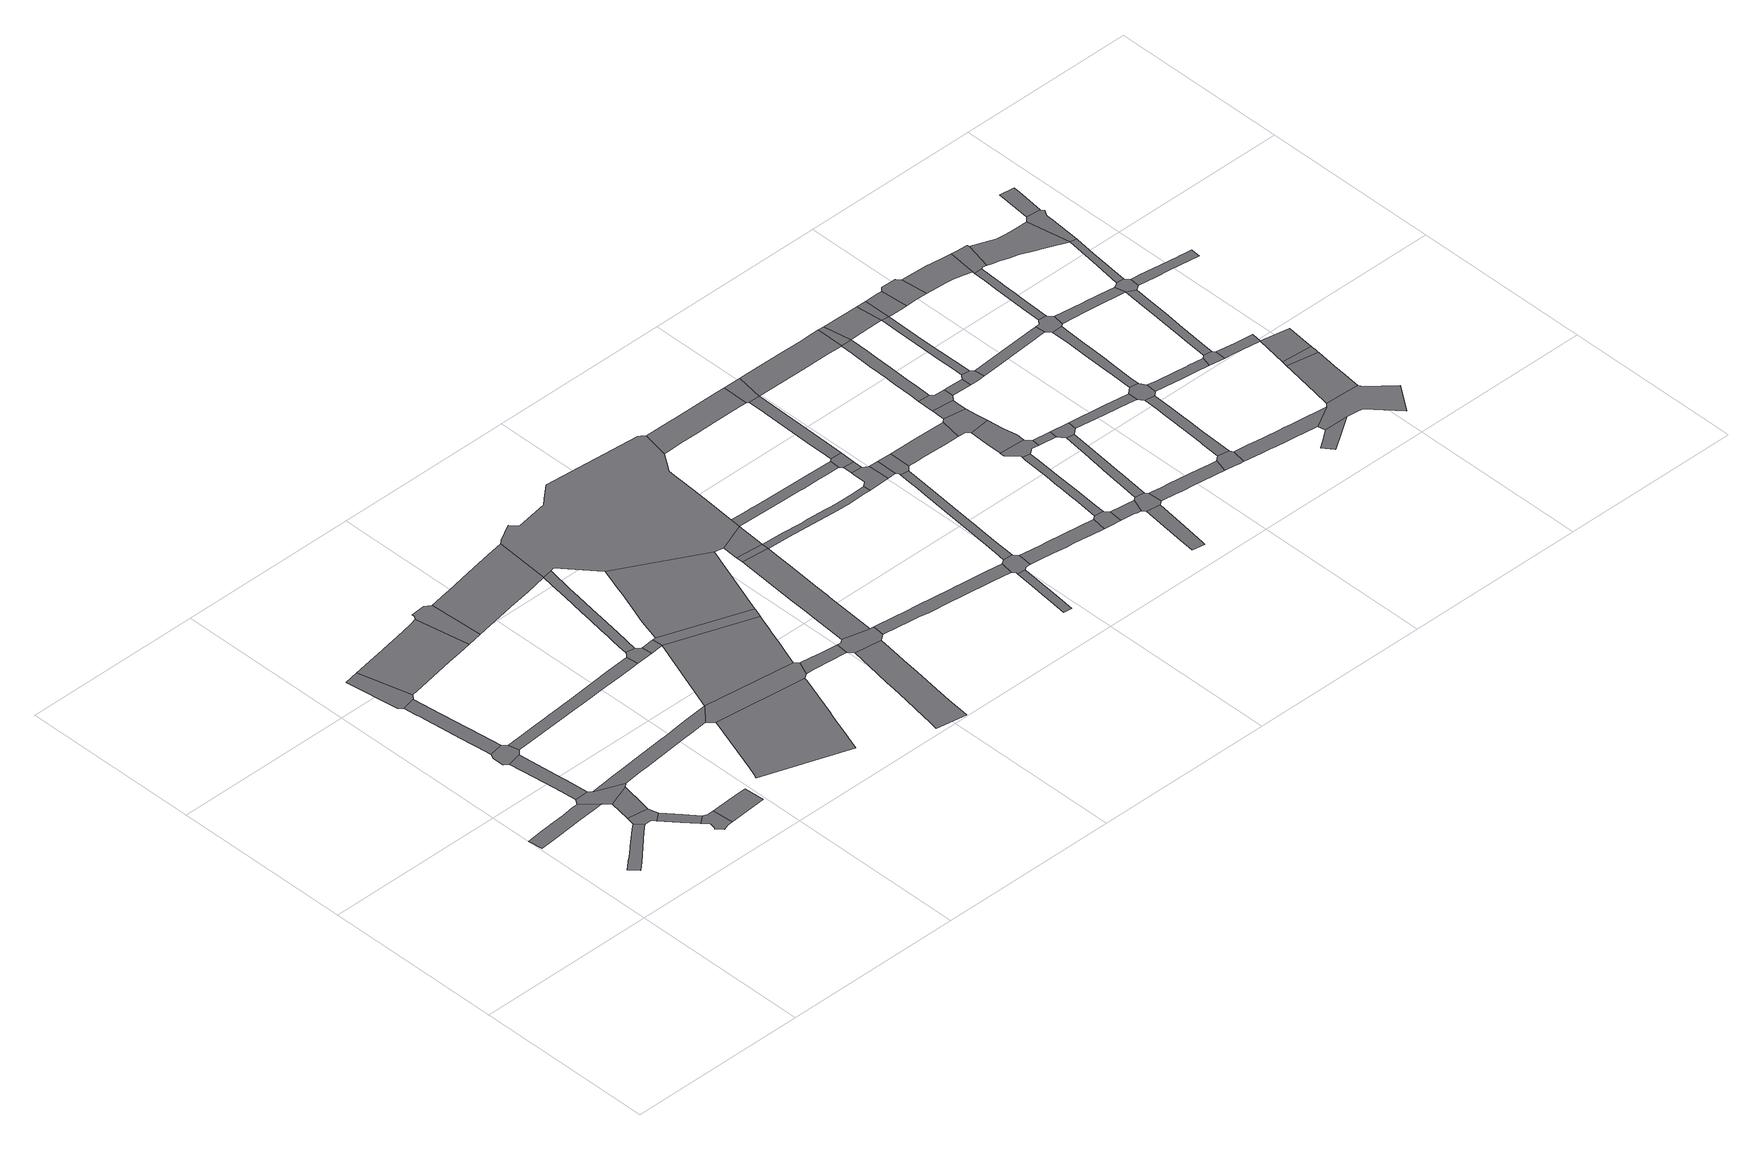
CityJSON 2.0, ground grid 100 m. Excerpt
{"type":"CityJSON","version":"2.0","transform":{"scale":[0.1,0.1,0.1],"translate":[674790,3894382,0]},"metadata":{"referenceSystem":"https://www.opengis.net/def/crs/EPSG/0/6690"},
"CityObjects":{
"road1":{"type":"Road","attributes":{"function":"9","usage":"9","RoadStructureAttribute.widthType":"2","RoadStructureAttribute.width":8.01,"RoadStructureAttribute.sectionType":"1"},"geometry":[{"type":"MultiSurface","lod":"1","boundaries":[[[0,1,2,3,4,5,6,7,8,9,10,11,12,13,14]]]}]},
"road2":{"type":"Road","attributes":{"function":"9","usage":"9","RoadStructureAttribute.widthType":"3","RoadStructureAttribute.width":5.82,"RoadStructureAttribute.sectionType":"1"},"geometry":[{"type":"MultiSurface","lod":"1","boundaries":[[[15,16,17,18,19,20,21,22,23,24,25,26,27,28,29,30]]]}]},
"road3":{"type":"Road","attributes":{"function":"9","usage":"9","RoadStructureAttribute.widthType":"9","RoadStructureAttribute.width":-9999,"RoadStructureAttribute.sectionType":"9"},"geometry":[{"type":"MultiSurface","lod":"1","boundaries":[[[31,32,33,34,35,36,37,23,22]]]}]},
"road4":{"type":"Road","attributes":{"function":"9","usage":"9","RoadStructureAttribute.widthType":"2","RoadStructureAttribute.width":7.24,"RoadStructureAttribute.sectionType":"1"},"geometry":[{"type":"MultiSurface","lod":"1","boundaries":[[[38,39,40,41,42,43,44,45,46,47,48]]]}]},
"road5":{"type":"Road","attributes":{"function":"9","usage":"9","RoadStructureAttribute.widthType":"9","RoadStructureAttribute.width":-9999,"RoadStructureAttribute.sectionType":"9"},"geometry":[{"type":"MultiSurface","lod":"1","boundaries":[[[0,14,49,50,51,52,53,54,38,48]]]}]},
"road6":{"type":"Road","attributes":{"function":"9","usage":"9","RoadStructureAttribute.widthType":"2","RoadStructureAttribute.width":7.07,"RoadStructureAttribute.sectionType":"1"},"geometry":[{"type":"MultiSurface","lod":"1","boundaries":[[[35,34,55,52,51]]]}]},
"road7":{"type":"Road","attributes":{"function":"9","usage":"9","RoadStructureAttribute.widthType":"3","RoadStructureAttribute.width":5.82,"RoadStructureAttribute.sectionType":"1"},"geometry":[{"type":"MultiSurface","lod":"1","boundaries":[[[32,56,57,58,59,60,33]]]}]},
"road8":{"type":"Road","attributes":{"function":"9","usage":"9","RoadStructureAttribute.widthType":"9","RoadStructureAttribute.width":-9999,"RoadStructureAttribute.sectionType":"9"},"geometry":[{"type":"MultiSurface","lod":"1","boundaries":[[[61,62,63,64,65,66,44,43]]]}]},
"road9":{"type":"Road","attributes":{"function":"9","usage":"9","RoadStructureAttribute.widthType":"9","RoadStructureAttribute.width":-9999,"RoadStructureAttribute.sectionType":"9"},"geometry":[{"type":"MultiSurface","lod":"1","boundaries":[[[67,68,58,57,69,70,71,72,73,74,75]]]}]},
"road10":{"type":"Road","attributes":{"function":"9","usage":"9","RoadStructureAttribute.widthType":"2","RoadStructureAttribute.width":7.24,"RoadStructureAttribute.sectionType":"1"},"geometry":[{"type":"MultiSurface","lod":"1","boundaries":[[[76,77,78,79,80,81,82,83,84,85,86,87,88,89,90,91,92,64,63]]]}]},
"road11":{"type":"Road","attributes":{"function":"9","usage":"9","RoadStructureAttribute.widthType":"9","RoadStructureAttribute.width":-9999,"RoadStructureAttribute.sectionType":"9"},"geometry":[{"type":"MultiSurface","lod":"1","boundaries":[[[93,94,95,82,81,96]]]}]},
"road12":{"type":"Road","attributes":{"function":"9","usage":"9","RoadStructureAttribute.widthType":"2","RoadStructureAttribute.width":8.13,"RoadStructureAttribute.sectionType":"1"},"geometry":[{"type":"MultiSurface","lod":"1","boundaries":[[[97,98,99,67,75,100,101]]]}]},
"road13":{"type":"Road","attributes":{"function":"9","usage":"9","RoadStructureAttribute.widthType":"2","RoadStructureAttribute.width":8.01,"RoadStructureAttribute.sectionType":"1"},"geometry":[{"type":"MultiSurface","lod":"1","boundaries":[[[102,103,104,105,106,107,108,109,110,111,112,113,54,53,114,115,116,117,118,119]]]}]},
"road14":{"type":"Road","attributes":{"function":"9","usage":"2","RoadStructureAttribute.widthType":"1","RoadStructureAttribute.width":29.14,"RoadStructureAttribute.sectionType":"1"},"geometry":[{"type":"MultiSurface","lod":"1","boundaries":[[[120,121,122,123,124,125,126,127,128,129,130,93,96]]]}]},
"road15":{"type":"Road","attributes":{"function":"9","usage":"9","RoadStructureAttribute.widthType":"2","RoadStructureAttribute.width":6.08,"RoadStructureAttribute.sectionType":"1"},"geometry":[{"type":"MultiSurface","lod":"1","boundaries":[[[131,132,133,134,135,136,137,62,61,138,139,140,141,142,143,144,145,146,147]]]}]},
"road16":{"type":"Road","attributes":{"function":"9","usage":"9","RoadStructureAttribute.widthType":"9","RoadStructureAttribute.width":-9999,"RoadStructureAttribute.sectionType":"9"},"geometry":[{"type":"MultiSurface","lod":"1","boundaries":[[[148,149,150,124,123,151,152]]]}]},
"road17":{"type":"Road","attributes":{"function":"2","usage":"9","RoadStructureAttribute.widthType":"9","RoadStructureAttribute.width":-9999,"RoadStructureAttribute.sectionType":"1"},"geometry":[{"type":"MultiSurface","lod":"1","boundaries":[[[153,154,155,156,157,158,159,160,161,162,163,164,165,166]]]}]},
"road18":{"type":"Road","attributes":{"function":"9","usage":"9","RoadStructureAttribute.widthType":"9","RoadStructureAttribute.width":-9999,"RoadStructureAttribute.sectionType":"9"},"geometry":[{"type":"MultiSurface","lod":"1","boundaries":[[[167,168,169,170,147,146,171]]]}]},
"road19":{"type":"Road","attributes":{"function":"9","usage":"9","RoadStructureAttribute.widthType":"1","RoadStructureAttribute.width":45.36,"RoadStructureAttribute.sectionType":"9"},"geometry":[{"type":"MultiSurface","lod":"1","boundaries":[[[172,173,102,119,162,161,174]]]}]},
"road20":{"type":"Road","attributes":{"function":"9","usage":"9","RoadStructureAttribute.widthType":"9","RoadStructureAttribute.width":-9999,"RoadStructureAttribute.sectionType":"9"},"geometry":[{"type":"MultiSurface","lod":"1","boundaries":[[[175,176,177,178,179,180,181,182,152,151,183,184,185,186,187]]]}]},
"road21":{"type":"Road","attributes":{"function":"9","usage":"9","RoadStructureAttribute.widthType":"2","RoadStructureAttribute.width":6.08,"RoadStructureAttribute.sectionType":"1"},"geometry":[{"type":"MultiSurface","lod":"1","boundaries":[[[188,189,167,171]]]}]},
"road22":{"type":"Road","attributes":{"function":"9","usage":"9","RoadStructureAttribute.widthType":"3","RoadStructureAttribute.width":5,"RoadStructureAttribute.sectionType":"1"},"geometry":[{"type":"MultiSurface","lod":"1","boundaries":[[[190,191,192,193,194,195,196,197,198,169,168,199,200,201,202,203,204,205,187]]]}]},
"road23":{"type":"Road","attributes":{"function":"2","usage":"1","RoadStructureAttribute.widthType":"1","RoadStructureAttribute.width":45.36,"RoadStructureAttribute.sectionType":"1"},"geometry":[{"type":"MultiSurface","lod":"1","boundaries":[[[188,102,173,206,207,208,209,210,211,212]]]}]},
"road24":{"type":"Road","attributes":{"function":"9","usage":"9","RoadStructureAttribute.widthType":"9","RoadStructureAttribute.width":-9999,"RoadStructureAttribute.sectionType":"9"},"geometry":[{"type":"MultiSurface","lod":"1","boundaries":[[[213,189,188,212,214,215]]]}]},
"road25":{"type":"Road","attributes":{"function":"9","usage":"9","RoadStructureAttribute.widthType":"3","RoadStructureAttribute.width":5.5,"RoadStructureAttribute.sectionType":"1"},"geometry":[{"type":"MultiSurface","lod":"1","boundaries":[[[216,217,218,219,220,221,222,223,172,174]]]}]},
"road26":{"type":"Road","attributes":{"function":"9","usage":"9","RoadStructureAttribute.widthType":"2","RoadStructureAttribute.width":14.46,"RoadStructureAttribute.sectionType":"1"},"geometry":[{"type":"MultiSurface","lod":"1","boundaries":[[[224,225,226,227,228,229,230,231,232,233,234,235,236,237,238,239,240,241]]]}]},
"road27":{"type":"Road","attributes":{"function":"9","usage":"9","RoadStructureAttribute.widthType":"9","RoadStructureAttribute.width":-9999,"RoadStructureAttribute.sectionType":"9"},"geometry":[{"type":"MultiSurface","lod":"1","boundaries":[[[242,243,244,245,246,247,248,213,215]]]}]},
"road28":{"type":"Road","attributes":{"function":"9","usage":"9","RoadStructureAttribute.widthType":"9","RoadStructureAttribute.width":-9999,"RoadStructureAttribute.sectionType":"9"},"geometry":[{"type":"MultiSurface","lod":"1","boundaries":[[[249,250,251,252,253,220,219,232,231,254]]]}]},
"road29":{"type":"Road","attributes":{"function":"9","usage":"9","RoadStructureAttribute.widthType":"2","RoadStructureAttribute.width":14.46,"RoadStructureAttribute.sectionType":"1"},"geometry":[{"type":"MultiSurface","lod":"1","boundaries":[[[255,256,257,258,259,252,251,260,261,262,263,264,265,266,267]]]}]},
"road30":{"type":"Road","attributes":{"function":"9","usage":"9","RoadStructureAttribute.widthType":"9","RoadStructureAttribute.width":-9999,"RoadStructureAttribute.sectionType":"9"},"geometry":[{"type":"MultiSurface","lod":"1","boundaries":[[[242,268,269,270,271,272,273,274,275,276,277,278,279,280,281,282,283,284,285,286,287,288,289,175,187,205,290,291,243]]]}]},
"road31":{"type":"Road","attributes":{"function":"9","usage":"9","RoadStructureAttribute.widthType":"9","RoadStructureAttribute.width":-9999,"RoadStructureAttribute.sectionType":"9"},"geometry":[{"type":"MultiSurface","lod":"1","boundaries":[[[266,292,293,267]]]}]},
"road32":{"type":"Road","attributes":{"function":"9","usage":"9","RoadStructureAttribute.widthType":"2","RoadStructureAttribute.width":14.46,"RoadStructureAttribute.sectionType":"9"},"geometry":[{"type":"MultiSurface","lod":"1","boundaries":[[[292,294,269,268,293]]]}]},
"road33":{"type":"Road","attributes":{"function":"9","usage":"9","RoadStructureAttribute.widthType":"2","RoadStructureAttribute.width":8.67,"RoadStructureAttribute.sectionType":"1"},"geometry":[{"type":"MultiSurface","lod":"1","boundaries":[[[295,296,297,298,299,300,301,302,303,304,305,306,307,308,309,310,311,312,313,314,315,316,317,318,319,320,249,254]]]}]},
"road34":{"type":"Road","attributes":{"function":"9","usage":"9","RoadStructureAttribute.widthType":"4","RoadStructureAttribute.width":3.95,"RoadStructureAttribute.sectionType":"1"},"geometry":[{"type":"MultiSurface","lod":"1","boundaries":[[[292,266,321,322,323,324,325,326,327,328,329,330,331,332,333,334,335,336,337]]]}]},
"road35":{"type":"Road","attributes":{"function":"9","usage":"9","RoadStructureAttribute.widthType":"3","RoadStructureAttribute.width":4.75,"RoadStructureAttribute.sectionType":"1"},"geometry":[{"type":"MultiSurface","lod":"1","boundaries":[[[338,339,340,341,342,343,344,345,346,347]]]}]},
"road36":{"type":"Road","attributes":{"function":"9","usage":"9","RoadStructureAttribute.widthType":"3","RoadStructureAttribute.width":5.58,"RoadStructureAttribute.sectionType":"1"},"geometry":[{"type":"MultiSurface","lod":"1","boundaries":[[[348,349,350,351,352,270,269,353,354,355,356,357,358,359,360,361]]]}]},
"road37":{"type":"Road","attributes":{"function":"9","usage":"9","RoadStructureAttribute.widthType":"9","RoadStructureAttribute.width":-9999,"RoadStructureAttribute.sectionType":"9"},"geometry":[{"type":"MultiSurface","lod":"1","boundaries":[[[362,363,364,308,307,365,347,346,366,367]]]}]},
"road38":{"type":"Road","attributes":{"function":"9","usage":"9","RoadStructureAttribute.widthType":"3","RoadStructureAttribute.width":4.48,"RoadStructureAttribute.sectionType":"1"},"geometry":[{"type":"MultiSurface","lod":"1","boundaries":[[[368,369,370,371,372,373,374,375,376,377,378,379,380,381,382,364,363]]]}]},
"road39":{"type":"Road","attributes":{"function":"9","usage":"2","RoadStructureAttribute.widthType":"1","RoadStructureAttribute.width":15.64,"RoadStructureAttribute.sectionType":"9"},"geometry":[{"type":"MultiSurface","lod":"1","boundaries":[[[279,383,384,385,386,387,388,389,390,391,392,393,394,395,396,397,398,280]]]}]},
"road40":{"type":"Road","attributes":{"function":"9","usage":"9","RoadStructureAttribute.widthType":"9","RoadStructureAttribute.width":-9999,"RoadStructureAttribute.sectionType":"9"},"geometry":[{"type":"MultiSurface","lod":"1","boundaries":[[[399,400,401,402,329,328,403,404,405,406]]]}]},
"road41":{"type":"Road","attributes":{"function":"9","usage":"9","RoadStructureAttribute.widthType":"2","RoadStructureAttribute.width":6.24,"RoadStructureAttribute.sectionType":"1"},"geometry":[{"type":"MultiSurface","lod":"1","boundaries":[[[407,408,399,406]]]}]},
"road42":{"type":"Road","attributes":{"function":"9","usage":"9","RoadStructureAttribute.widthType":"2","RoadStructureAttribute.width":8.67,"RoadStructureAttribute.sectionType":"1"},"geometry":[{"type":"MultiSurface","lod":"1","boundaries":[[[409,410,411,412,413,414,415,416,417,418,419,420,421,422,423,424,425,362,367]]]}]},
"road43":{"type":"Road","attributes":{"function":"9","usage":"9","RoadStructureAttribute.widthType":"9","RoadStructureAttribute.width":-9999,"RoadStructureAttribute.sectionType":"9"},"geometry":[{"type":"MultiSurface","lod":"1","boundaries":[[[360,408,407,426,427,361]]]}]},
"road44":{"type":"Road","attributes":{"function":"9","usage":"9","RoadStructureAttribute.widthType":"2","RoadStructureAttribute.width":8.38,"RoadStructureAttribute.sectionType":"1"},"geometry":[{"type":"MultiSurface","lod":"1","boundaries":[[[428,429,405,404]]]}]},
"road45":{"type":"Road","attributes":{"function":"9","usage":"9","RoadStructureAttribute.widthType":"9","RoadStructureAttribute.width":-9999,"RoadStructureAttribute.sectionType":"9"},"geometry":[{"type":"MultiSurface","lod":"1","boundaries":[[[430,431,429,428,432,374,373]]]}]},
"road46":{"type":"Road","attributes":{"function":"9","usage":"9","RoadStructureAttribute.widthType":"2","RoadStructureAttribute.width":6.24,"RoadStructureAttribute.sectionType":"1"},"geometry":[{"type":"MultiSurface","lod":"1","boundaries":[[[426,433,434,435,436,437,438,439,440,427]]]}]},
"road47":{"type":"Road","attributes":{"function":"9","usage":"9","RoadStructureAttribute.widthType":"9","RoadStructureAttribute.width":-9999,"RoadStructureAttribute.sectionType":"9"},"geometry":[{"type":"MultiSurface","lod":"1","boundaries":[[[441,393,392,436,435]]]}]},
"road48":{"type":"Road","attributes":{"function":"9","usage":"9","RoadStructureAttribute.widthType":"9","RoadStructureAttribute.width":-9999,"RoadStructureAttribute.sectionType":"9"},"geometry":[{"type":"MultiSurface","lod":"1","boundaries":[[[418,442,443,444,445,446,447,419]]]}]},
"road49":{"type":"Road","attributes":{"function":"9","usage":"9","RoadStructureAttribute.widthType":"2","RoadStructureAttribute.width":8.38,"RoadStructureAttribute.sectionType":"1"},"geometry":[{"type":"MultiSurface","lod":"1","boundaries":[[[448,449,450,451,452,453,454,455,456,431,430]]]}]},
"road50":{"type":"Road","attributes":{"function":"9","usage":"9","RoadStructureAttribute.widthType":"2","RoadStructureAttribute.width":8.67,"RoadStructureAttribute.sectionType":"1"},"geometry":[{"type":"MultiSurface","lod":"1","boundaries":[[[457,458,445,444,459,460,461,462]]]}]},
"road51":{"type":"Road","attributes":{"function":"9","usage":"9","RoadStructureAttribute.widthType":"2","RoadStructureAttribute.width":6.84,"RoadStructureAttribute.sectionType":"1"},"geometry":[{"type":"MultiSurface","lod":"1","boundaries":[[[463,464,465,466,467,468,469,470]]]}]},
"road52":{"type":"Road","attributes":{"function":"9","usage":"9","RoadStructureAttribute.widthType":"3","RoadStructureAttribute.width":4.45,"RoadStructureAttribute.sectionType":"1"},"geometry":[{"type":"MultiSurface","lod":"1","boundaries":[[[471,472,473,474,475,476,477,478,479,480,481,482,483,484,485,486,447,446]]]}]},
"road53":{"type":"Road","attributes":{"function":"9","usage":"9","RoadStructureAttribute.widthType":"9","RoadStructureAttribute.width":-9999,"RoadStructureAttribute.sectionType":"9"},"geometry":[{"type":"MultiSurface","lod":"1","boundaries":[[[462,461,467,466,487,488,489,490]]]}]},
"road54":{"type":"Road","attributes":{"function":"9","usage":"9","RoadStructureAttribute.widthType":"9","RoadStructureAttribute.width":-9999,"RoadStructureAttribute.sectionType":"9"},"geometry":[{"type":"MultiSurface","lod":"1","boundaries":[[[491,492,479,478,493,494,495,496,497]]]}]},
"road55":{"type":"Road","attributes":{"function":"9","usage":"2","RoadStructureAttribute.widthType":"1","RoadStructureAttribute.width":15.64,"RoadStructureAttribute.sectionType":"1"},"geometry":[{"type":"MultiSurface","lod":"1","boundaries":[[[498,499,500,501,502,503,441,435,504,505,506,507,508,509]]]}]},
"road56":{"type":"Road","attributes":{"function":"9","usage":"9","RoadStructureAttribute.widthType":"2","RoadStructureAttribute.width":12.15,"RoadStructureAttribute.sectionType":"1"},"geometry":[{"type":"MultiSurface","lod":"1","boundaries":[[[496,510,511,512,513,514,515,516,497]]]}]},
"road57":{"type":"Road","attributes":{"function":"9","usage":"9","RoadStructureAttribute.widthType":"9","RoadStructureAttribute.width":-9999,"RoadStructureAttribute.sectionType":"9"},"geometry":[{"type":"MultiSurface","lod":"1","boundaries":[[[517,455,454,518,514,513,519,520]]]}]},
"road58":{"type":"Road","attributes":{"function":"9","usage":"9","RoadStructureAttribute.widthType":"3","RoadStructureAttribute.width":4.36,"RoadStructureAttribute.sectionType":"1"},"geometry":[{"type":"MultiSurface","lod":"1","boundaries":[[[489,521,522,523,524,525,526,527,528,529,530,531,532,533,490]]]}]},
"road59":{"type":"Road","attributes":{"function":"9","usage":"9","RoadStructureAttribute.widthType":"2","RoadStructureAttribute.width":12.15,"RoadStructureAttribute.sectionType":"1"},"geometry":[{"type":"MultiSurface","lod":"1","boundaries":[[[534,535,536,517,520]]]}]},
"road60":{"type":"Road","attributes":{"function":"9","usage":"9","RoadStructureAttribute.widthType":"3","RoadStructureAttribute.width":5.4,"RoadStructureAttribute.sectionType":"1"},"geometry":[{"type":"MultiSurface","lod":"1","boundaries":[[[537,538,539,495,494]]]}]},
"road61":{"type":"Road","attributes":{"function":"9","usage":"9","RoadStructureAttribute.widthType":"9","RoadStructureAttribute.width":-9999,"RoadStructureAttribute.sectionType":"9"},"geometry":[{"type":"MultiSurface","lod":"1","boundaries":[[[540,541,536,535,542,543,544,545]]]}]},
"road62":{"type":"Road","attributes":{"function":"9","usage":"9","RoadStructureAttribute.widthType":"2","RoadStructureAttribute.width":8.67,"RoadStructureAttribute.sectionType":"1"},"geometry":[{"type":"MultiSurface","lod":"1","boundaries":[[[546,547,548,549,550,551,552,553,554,555,556,557,558,559,560,488,487]]]}]},
"road63":{"type":"Road","attributes":{"function":"9","usage":"9","RoadStructureAttribute.widthType":"2","RoadStructureAttribute.width":7.47,"RoadStructureAttribute.sectionType":"1"},"geometry":[{"type":"MultiSurface","lod":"1","boundaries":[[[561,562,563,564,565,566,567,498,568,569,570,571,572,573,574,540,545]]]}]},
"road64":{"type":"Road","attributes":{"function":"9","usage":"9","RoadStructureAttribute.widthType":"9","RoadStructureAttribute.width":-9999,"RoadStructureAttribute.sectionType":"9"},"geometry":[{"type":"MultiSurface","lod":"1","boundaries":[[[575,539,538,525,524,576]]]}]},
"road65":{"type":"Road","attributes":{"function":"9","usage":"9","RoadStructureAttribute.widthType":"2","RoadStructureAttribute.width":7.47,"RoadStructureAttribute.sectionType":"1"},"geometry":[{"type":"MultiSurface","lod":"1","boundaries":[[[577,578,579,543,542]]]}]},
"road66":{"type":"Road","attributes":{"function":"9","usage":"9","RoadStructureAttribute.widthType":"9","RoadStructureAttribute.width":-9999,"RoadStructureAttribute.sectionType":"9"},"geometry":[{"type":"MultiSurface","lod":"1","boundaries":[[[499,498,567,580]]]}]},
"road67":{"type":"Road","attributes":{"function":"9","usage":"9","RoadStructureAttribute.widthType":"9","RoadStructureAttribute.width":-9999,"RoadStructureAttribute.sectionType":"9"},"geometry":[{"type":"MultiSurface","lod":"1","boundaries":[[[581,582,578,577,583,584,585]]]}]},
"road68":{"type":"Road","attributes":{"function":"9","usage":"9","RoadStructureAttribute.widthType":"9","RoadStructureAttribute.width":-9999,"RoadStructureAttribute.sectionType":"9"},"geometry":[{"type":"MultiSurface","lod":"1","boundaries":[[[554,553,586,587,588,589,590,591]]]}]},
"road69":{"type":"Road","attributes":{"function":"9","usage":"2","RoadStructureAttribute.widthType":"1","RoadStructureAttribute.width":15.64,"RoadStructureAttribute.sectionType":"1"},"geometry":[{"type":"MultiSurface","lod":"1","boundaries":[[[567,592,593,594,595,596,597,580]]]}]},
"road70":{"type":"Road","attributes":{"function":"9","usage":"9","RoadStructureAttribute.widthType":"3","RoadStructureAttribute.width":5.4,"RoadStructureAttribute.sectionType":"1"},"geometry":[{"type":"MultiSurface","lod":"1","boundaries":[[[598,599,600,601,602,603,575,576]]]}]},
"road71":{"type":"Road","attributes":{"function":"9","usage":"9","RoadStructureAttribute.widthType":"4","RoadStructureAttribute.width":3.84,"RoadStructureAttribute.sectionType":"1"},"geometry":[{"type":"MultiSurface","lod":"1","boundaries":[[[596,604,605,606,607,608,609,582,581,610,611,612]]]}]},
"road72":{"type":"Road","attributes":{"function":"9","usage":"9","RoadStructureAttribute.widthType":"3","RoadStructureAttribute.width":5.24,"RoadStructureAttribute.sectionType":"1"},"geometry":[{"type":"MultiSurface","lod":"1","boundaries":[[[613,614,615,616,617,591,590,618,619,620,621,622,623,624]]]}]},
"road73":{"type":"Road","attributes":{"function":"9","usage":"9","RoadStructureAttribute.widthType":"9","RoadStructureAttribute.width":-9999,"RoadStructureAttribute.sectionType":"9"},"geometry":[{"type":"MultiSurface","lod":"1","boundaries":[[[625,597,596,612]]]}]},
"road74":{"type":"Road","attributes":{"function":"9","usage":"9","RoadStructureAttribute.widthType":"2","RoadStructureAttribute.width":7.47,"RoadStructureAttribute.sectionType":"1"},"geometry":[{"type":"MultiSurface","lod":"1","boundaries":[[[584,626,627,628,629,630,631,632,585]]]}]},
"road75":{"type":"Road","attributes":{"function":"9","usage":"2","RoadStructureAttribute.widthType":"1","RoadStructureAttribute.width":15.64,"RoadStructureAttribute.sectionType":"1"},"geometry":[{"type":"MultiSurface","lod":"1","boundaries":[[[633,634,635,636,637,638,639,640,625,612]]]}]},
"road76":{"type":"Road","attributes":{"function":"9","usage":"9","RoadStructureAttribute.widthType":"9","RoadStructureAttribute.width":-9999,"RoadStructureAttribute.sectionType":"9"},"geometry":[{"type":"MultiSurface","lod":"1","boundaries":[[[641,601,600,624,623,642,643,644]]]}]},
"road77":{"type":"Road","attributes":{"function":"9","usage":"9","RoadStructureAttribute.widthType":"2","RoadStructureAttribute.width":8.67,"RoadStructureAttribute.sectionType":"1"},"geometry":[{"type":"MultiSurface","lod":"1","boundaries":[[[588,645,646,647,648,649,650,651,652,653,654,655,656,657,658,659,660,589]]]}]},
"road78":{"type":"Road","attributes":{"function":"9","usage":"9","RoadStructureAttribute.widthType":"9","RoadStructureAttribute.width":-9999,"RoadStructureAttribute.sectionType":"9"},"geometry":[{"type":"MultiSurface","lod":"1","boundaries":[[[661,662,663,664,665,638,637]]]}]},
"road79":{"type":"Road","attributes":{"function":"9","usage":"9","RoadStructureAttribute.widthType":"3","RoadStructureAttribute.width":4.74,"RoadStructureAttribute.sectionType":"1"},"geometry":[{"type":"MultiSurface","lod":"1","boundaries":[[[666,667,668,669,670,671,672,673,674,675,676,677,678,679,641,644]]]}]},
"road80":{"type":"Road","attributes":{"function":"9","usage":"9","RoadStructureAttribute.widthType":"2","RoadStructureAttribute.width":6.89,"RoadStructureAttribute.sectionType":"1"},"geometry":[{"type":"MultiSurface","lod":"1","boundaries":[[[680,681,682,683,684,685]]]}]},
"road81":{"type":"Road","attributes":{"function":"9","usage":"9","RoadStructureAttribute.widthType":"3","RoadStructureAttribute.width":5.4,"RoadStructureAttribute.sectionType":"1"},"geometry":[{"type":"MultiSurface","lod":"1","boundaries":[[[642,686,687,688,689,690,691,692,693,694,695,643]]]}]},
"road82":{"type":"Road","attributes":{"function":"9","usage":"9","RoadStructureAttribute.widthType":"9","RoadStructureAttribute.width":-9999,"RoadStructureAttribute.sectionType":"9"},"geometry":[{"type":"MultiSurface","lod":"1","boundaries":[[[696,630,629,675,674,697,698,699,700]]]}]},
"road83":{"type":"Road","attributes":{"function":"9","usage":"2","RoadStructureAttribute.widthType":"1","RoadStructureAttribute.width":15.64,"RoadStructureAttribute.sectionType":"1"},"geometry":[{"type":"MultiSurface","lod":"1","boundaries":[[[701,702,703,704,705,706,707,708,709,710,711,712,713,663,662]]]}]},
"road84":{"type":"Road","attributes":{"function":"9","usage":"9","RoadStructureAttribute.widthType":"3","RoadStructureAttribute.width":4.16,"RoadStructureAttribute.sectionType":"1"},"geometry":[{"type":"MultiSurface","lod":"1","boundaries":[[[699,714,715,716,717,718,719,720,721,722,723,724,700]]]}]},
"road85":{"type":"Road","attributes":{"function":"9","usage":"9","RoadStructureAttribute.widthType":"9","RoadStructureAttribute.width":-9999,"RoadStructureAttribute.sectionType":"9"},"geometry":[{"type":"MultiSurface","lod":"1","boundaries":[[[725,689,688,726,727,728]]]}]},
"road86":{"type":"Road","attributes":{"function":"9","usage":"9","RoadStructureAttribute.widthType":"9","RoadStructureAttribute.width":-9999,"RoadStructureAttribute.sectionType":"9"},"geometry":[{"type":"MultiSurface","lod":"1","boundaries":[[[652,651,683,682,729,730,731,732,733,734,735,736,737,738]]]}]},
"road87":{"type":"Road","attributes":{"function":"9","usage":"9","RoadStructureAttribute.widthType":"2","RoadStructureAttribute.width":7.47,"RoadStructureAttribute.sectionType":"1"},"geometry":[{"type":"MultiSurface","lod":"1","boundaries":[[[739,740,741,742,743,698,697,744,745,746]]]}]},
"road88":{"type":"Road","attributes":{"function":"9","usage":"9","RoadStructureAttribute.widthType":"9","RoadStructureAttribute.width":-9999,"RoadStructureAttribute.sectionType":"9"},"geometry":[{"type":"MultiSurface","lod":"1","boundaries":[[[720,747,748,749,750,751,752,708,707,753,721]]]}]},
"road89":{"type":"Road","attributes":{"function":"9","usage":"9","RoadStructureAttribute.widthType":"1","RoadStructureAttribute.width":15.12,"RoadStructureAttribute.sectionType":"1"},"geometry":[{"type":"MultiSurface","lod":"1","boundaries":[[[737,754,755,756,757,758,759,760,761,762,738]]]}]},
"road90":{"type":"Road","attributes":{"function":"9","usage":"9","RoadStructureAttribute.widthType":"3","RoadStructureAttribute.width":4.46,"RoadStructureAttribute.sectionType":"1"},"geometry":[{"type":"MultiSurface","lod":"1","boundaries":[[[728,763,764,765,766,767,746,768,769,770,771,772,773,774,725]]]}]},
"road91":{"type":"Road","attributes":{"function":"9","usage":"9","RoadStructureAttribute.widthType":"3","RoadStructureAttribute.width":5.4,"RoadStructureAttribute.sectionType":"1"},"geometry":[{"type":"MultiSurface","lod":"1","boundaries":[[[775,776,777,778,779,727,726]]]}]},
"road92":{"type":"Road","attributes":{"function":"9","usage":"9","RoadStructureAttribute.widthType":"9","RoadStructureAttribute.width":-9999,"RoadStructureAttribute.sectionType":"9"},"geometry":[{"type":"MultiSurface","lod":"1","boundaries":[[[780,781,782,783,759,758]]]}]},
"road93":{"type":"Road","attributes":{"function":"9","usage":"9","RoadStructureAttribute.widthType":"1","RoadStructureAttribute.width":15.12,"RoadStructureAttribute.sectionType":"1"},"geometry":[{"type":"MultiSurface","lod":"1","boundaries":[[[784,785,786,777,787,783,782]]]}]},
"road94":{"type":"Road","attributes":{"function":"9","usage":"9","RoadStructureAttribute.widthType":"9","RoadStructureAttribute.width":-9999,"RoadStructureAttribute.sectionType":"9"},"geometry":[{"type":"MultiSurface","lod":"1","boundaries":[[[788,739,746,767,789,790,791,792]]]}]},
"road95":{"type":"Road","attributes":{"function":"9","usage":"2","RoadStructureAttribute.widthType":"1","RoadStructureAttribute.width":15.64,"RoadStructureAttribute.sectionType":"1"},"geometry":[{"type":"MultiSurface","lod":"1","boundaries":[[[793,794,795,796,797,749,748,798,799,800,801,802,803,804,805,806,807]]]}]},
"road96":{"type":"Road","attributes":{"function":"9","usage":"9","RoadStructureAttribute.widthType":"4","RoadStructureAttribute.width":3.52,"RoadStructureAttribute.sectionType":"1"},"geometry":[{"type":"MultiSurface","lod":"1","boundaries":[[[791,808,809,810,806,811,812,792]]]}]},
"road97":{"type":"Road","attributes":{"function":"9","usage":"9","RoadStructureAttribute.widthType":"2","RoadStructureAttribute.width":7.47,"RoadStructureAttribute.sectionType":"1"},"geometry":[{"type":"MultiSurface","lod":"1","boundaries":[[[813,814,815,816,817,818,819,820,821,790,789,822,823,824,825]]]}]},
"road98":{"type":"Road","attributes":{"function":"9","usage":"9","RoadStructureAttribute.widthType":"9","RoadStructureAttribute.width":-9999,"RoadStructureAttribute.sectionType":"9"},"geometry":[{"type":"MultiSurface","lod":"1","boundaries":[[[826,827,828,807,806,810,829,830,831]]]}]},
"road99":{"type":"Road","attributes":{"function":"9","usage":"9","RoadStructureAttribute.widthType":"2","RoadStructureAttribute.width":7.96,"RoadStructureAttribute.sectionType":"1"},"geometry":[{"type":"MultiSurface","lod":"1","boundaries":[[[832,833,828,827,834,835]]]}]}
},
"vertices":[
[348,800,0],[319,797,0],[247,789,0],[162,781,0],[142,779,0],[104,775,0],[4,764,0],[12,685,0],[78,691,0],[149,697,0],[180,700,0],[209,702,0],[284,709,0],[372,717,0],[433,723,0],
[229,256,0],[274,297,0],[306,327,0],[308,329,0],[310,331,0],[349,367,0],[432,444,0],[471,480,0],[436,520,0],[405,493,0],[310,409,0],[302,402,0],[254,359,0],[253,358,0],[249,355,0],[186,302,0],
[511,478,0],[529,458,0],[572,495,0],[558,547,0],[445,566,0],[443,557,0],[437,522,0],
[444,830,0],[431,961,0],[424,1029,0],[422,1050,0],[418,1094,0],[403,1238,0],[326,1222,0],[342,1072,0],[347,1028,0],[356,949,0],[369,829,0],
[435,721,0],[444,712,0],[466,690,0],[594,734,0],[613,751,0],[463,814,0],
[565,585,0],
[601,373,0],[661,303,0],[704,339,0],[685,362,0],[645,409,0],
[430,1265,0],[415,1324,0],[390,1346,0],[314,1331,0],[300,1304,0],[300,1239,0],
[764,328,0],[730,326,0],[690,269,0],[684,235,0],[681,232,0],[711,196,0],[741,208,0],[757,209,0],[771,210,0],
[369,1531,0],[356,1639,0],[352,1680,0],[349,1701,0],[343,1759,0],[330,1866,0],[255,1848,0],[259,1814,0],[263,1783,0],[267,1751,0],[275,1679,0],[282,1618,0],[283,1602,0],[290,1547,0],[292,1524,0],[303,1434,0],[305,1417,0],
[277,2183,0],[196,2169,0],[234,1870,0],[352,1891,0],
[956,338,0],[868,334,0],[784,329,0],[987,227,0],[981,340,0],
[1262,897,0],[1148,885,0],[1089,879,0],[1052,875,0],[979,867,0],[959,865,0],[897,859,0],[810,850,0],[763,845,0],[683,837,0],[599,828,0],[527,821,0],[701,760,0],[718,762,0],[766,767,0],[1019,793,0],[1084,800,0],[1181,810,0],
[425,1904,0],[637,1941,0],[723,1957,0],[791,1969,0],[738,2270,0],[697,2258,0],[643,2249,0],[552,2232,0],[530,2228,0],[473,2218,0],[412,2207,0],
[1122,1385,0],[873,1363,0],[766,1354,0],[703,1348,0],[656,1344,0],[608,1340,0],[525,1333,0],[596,1278,0],[633,1281,0],[747,1290,0],[816,1295,0],[874,1300,0],[1035,1312,0],[1127,1319,0],[1233,1327,0],[1252,1329,0],[1247,1395,0],
[830,2309,0],[750,2303,0],[751,2288,0],[878,1984,0],[864,2288,0],
[1551,193,0],[1574,260,0],[1576,266,0],[1578,273,0],[1623,403,0],[1637,442,0],[1643,459,0],[1726,698,0],[1732,716,0],[1219,774,0],[1144,560,0],[1100,432,0],[1083,384,0],[1072,359,0],
[1345,1394,0],[1319,1416,0],[1267,1424,0],[1265,1414,0],[1350,1337,0],
[1790,810,0],[1770,834,0],[1756,733,0],
[1398,2385,0],[1305,2368,0],[1226,2354,0],[1101,2331,0],[1041,2320,0],[999,2313,0],[944,2303,0],[894,2294,0],[958,1999,0],[1028,2011,0],[1116,2027,0],[1249,2050,0],[1372,2072,0],
[1425,1343,0],[1419,1401,0],
[1362,2010,0],[1344,1899,0],[1334,1839,0],[1323,1771,0],[1312,1700,0],[1299,1622,0],[1289,1563,0],[1283,1525,0],[1275,1475,0],[1341,1552,0],[1355,1640,0],[1373,1756,0],[1383,1815,0],[1391,1865,0],[1401,1931,0],[1430,2085,0],
[1788,885,0],[1826,991,0],[1849,1055,0],[1863,1095,0],[1879,1139,0],[1885,1157,0],[1892,1176,0],
[1441,1403,0],[1909,1225,0],[1913,1235,0],
[1806,733,0],[1829,731,0],[1896,724,0],[1997,714,0],[2006,784,0],[1970,788,0],[1913,795,0],[1856,802,0],
[2083,11,0],[2097,142,0],[2103,178,0],[2111,239,0],[2133,387,0],[2147,489,0],[2154,536,0],[2173,666,0],[2025,685,0],[1995,504,0],[1982,428,0],[1973,374,0],[1957,279,0],[1943,195,0],[1934,141,0],[1925,86,0],[1916,36,0],[2083,8,0],
[2063,1656,0],[1606,1906,0],[1584,1842,0],[1566,1789,0],[1547,1732,0],[1511,1628,0],[1477,1529,0],
[2215,758,0],[2197,760,0],[2194,760,0],[2048,797,0],[2027,781,0],[2207,691,0],
[2077,1151,0],[2073,1109,0],[2070,1065,0],[2064,992,0],[2055,880,0],[2219,1052,0],[2221,1069,0],[2227,1143,0],[2243,1326,0],[2252,1426,0],[2258,1498,0],[2258,1501,0],[2106,1514,0],
[2116,1648,0],[2274,1707,0],[2279,1766,0],[2280,1769,0],[2297,1964,0],[2304,2047,0],[2310,2122,0],[2315,2179,0],[2319,2220,0],[2345,2259,0],[2366,2289,0],[2389,2323,0],[2418,2472,0],[2401,2487,0],[2389,2497,0],[1843,2542,0],[1767,2475,0],[1736,2447,0],[1550,2414,0],[1515,2454,0],[1417,2400,0],[1415,2398,0],[1433,2086,0],[1452,2091,0],
[2259,1542,0],[2109,1554,0],
[2259,1545,0],
[2290,680,0],[2367,670,0],[2402,666,0],[2414,664,0],[2475,654,0],[2599,641,0],[2655,634,0],[2694,629,0],[2706,627,0],[2789,617,0],[2811,614,0],[2840,610,0],[2942,597,0],[2955,671,0],[2932,674,0],[2907,677,0],[2882,680,0],[2864,682,0],[2829,686,0],[2772,692,0],[2725,698,0],[2689,702,0],[2661,705,0],[2466,728,0],[2400,736,0],[2338,743,0],
[2261,1501,0],[2384,1493,0],[2424,1491,0],[2679,1474,0],[2744,1470,0],[2778,1471,0],[2842,1473,0],[2887,1474,0],[2886,1514,0],[2805,1512,0],[2733,1511,0],[2681,1514,0],[2639,1517,0],[2539,1524,0],[2494,1526,0],[2383,1534,0],[2262,1541,0],
[2942,438,0],[2936,384,0],[2928,320,0],[2917,224,0],[2963,218,0],[2974,313,0],[2981,378,0],[2999,539,0],[3002,565,0],[2957,570,0],
[2759,1753,0],[2632,1756,0],[2431,1762,0],[2401,1763,0],[2378,1763,0],[2379,1704,0],[2501,1701,0],[2540,1700,0],[2649,1697,0],[2679,1696,0],[2765,1693,0],[2823,1692,0],[2897,1690,0],[2901,1749,0],
[3054,658,0],[3032,684,0],[2982,686,0],[2959,580,0],[3017,577,0],[3046,578,0],
[3046,818,0],[3055,904,0],[3059,947,0],[3074,1087,0],[3093,1272,0],[3111,1449,0],[3066,1454,0],[3057,1372,0],[3055,1347,0],[3044,1253,0],[3026,1086,0],[3006,905,0],[3001,854,0],[2997,820,0],[2989,750,0],
[2404,2323,0],[2508,2323,0],[2589,2322,0],[2603,2322,0],[2648,2322,0],[2737,2322,0],[2792,2322,0],[2804,2322,0],[2870,2322,0],[2914,2322,0],[2916,2468,0],[2869,2468,0],[2605,2470,0],[2583,2471,0],[2512,2471,0],[2486,2471,0],
[2913,1620,0],[2912,1607,0],[2910,1534,0],[2898,1524,0],[2921,1475,0],[3007,1477,0],[3004,1598,0],[2974,1618,0],
[2975,1672,0],[2914,1674,0],
[3097,571,0],[3114,569,0],[3131,567,0],[3147,565,0],[3180,561,0],[3250,551,0],[3298,545,0],[3341,540,0],[3390,533,0],[3469,523,0],[3479,604,0],[3409,613,0],[3296,627,0],[3225,636,0],[3203,639,0],[3188,641,0],[3128,648,0],
[2977,1757,0],[2915,1759,0],
[3053,1478,0],[3056,1597,0],
[3136,1473,0],[3138,1595,0],[3067,1463,0],
[2980,1860,0],[2991,2310,0],[2991,2313,0],[2928,2314,0],[2927,2247,0],[2924,2156,0],[2919,1918,0],[2916,1792,0],
[3015,2467,0],
[3533,515,0],[3541,514,0],[3564,511,0],[3573,590,0],[3551,614,0],[3503,620,0],
[3169,1472,0],[3195,1472,0],[3230,1471,0],[3268,1470,0],[3355,1468,0],[3428,1466,0],[3447,1466,0],[3468,1588,0],[3293,1592,0],
[3666,577,0],[3638,581,0],[3640,503,0],[3658,499,0],[3681,496,0],[3708,572,0],
[3724,120,0],[3727,142,0],[3751,312,0],[3772,464,0],[3696,477,0],[3677,320,0],[3664,217,0],[3654,133,0],
[3555,661,0],[3564,754,0],[3567,794,0],[3580,937,0],[3588,1028,0],[3595,1098,0],[3597,1129,0],[3599,1145,0],[3555,1150,0],[3552,1127,0],[3550,1098,0],[3538,973,0],[3530,896,0],[3528,872,0],[3519,786,0],[3517,762,0],
[3795,483,0],[3791,561,0],[3779,578,0],[3728,585,0],
[3502,1219,0],[3556,1159,0],[3631,1168,0],[3669,1163,0],[3674,1207,0],[3646,1239,0],[3502,1244,0],
[3515,2307,0],[3517,2463,0],[3445,2463,0],[3397,2464,0],[3281,2465,0],[3134,2466,0],[2994,2313,0],[3211,2310,0],[3311,2309,0],[3372,2309,0],[3424,2308,0],[3512,2307,0],
[3650,1286,0],[3645,1316,0],[3635,1367,0],[3625,1455,0],[3509,1441,0],[3505,1328,0],[3503,1247,0],
[3486,1604,0],[3493,1465,0],[3617,1519,0],[3609,1584,0],
[3799,745,0],[3803,785,0],[3812,856,0],[3842,1106,0],[3798,1109,0],[3793,1074,0],[3787,1027,0],[3775,938,0],[3773,924,0],[3767,877,0],[3760,825,0],[3746,718,0],[3743,698,0],
[3610,1653,0],[3611,1669,0],[3489,1680,0],
[3674,1162,0],[3769,1150,0],[3775,1195,0],
[3493,1774,0],[3490,1697,0],[3634,1696,0],[3635,1751,0],[3574,1752,0],[3558,1771,0],
[3878,472,0],[3894,470,0],[3918,466,0],[3924,466,0],[3973,459,0],[4092,443,0],[4116,440,0],[4158,434,0],[4178,510,0],[4139,515,0],[4077,523,0],[4022,531,0],[3910,546,0],[3866,551,0],[3816,558,0],
[3559,1812,0],[3562,1885,0],[3563,1925,0],[3567,2040,0],[3570,2131,0],[3573,2198,0],[3576,2307,0],[3515,2304,0],[3512,2236,0],[3507,2112,0],[3502,1994,0],[3501,1972,0],[3500,1933,0],[3496,1835,0],
[3880,1182,0],[3873,1131,0],
[3748,1692,0],[3747,1748,0],[3653,1751,0],
[3549,2462,0],
[3812,1767,0],[3767,1771,0],[3794,1691,0],[3835,1694,0],[3830,1751,0],
[4218,426,0],[4238,423,0],[4266,419,0],[4281,502,0],[4269,521,0],[4209,533,0],
[3579,2308,0],[3650,2309,0],[3731,2310,0],[3773,2310,0],[3776,2310,0],[3761,2460,0],
[4038,1108,0],[4180,1088,0],[4225,1082,0],[4224,1139,0],[4170,1146,0],[4090,1156,0],
[3776,2307,0],[3774,2205,0],[3770,1960,0],[3769,1887,0],[3769,1882,0],[3768,1809,0],[3812,2075,0],[3816,2302,0],[3816,2305,0],
[4241,964,0],[4238,924,0],[4233,854,0],[4218,657,0],[4217,640,0],[4281,714,0],[4284,760,0],[4286,792,0],[4292,888,0],[4295,944,0],[4301,1044,0],[4247,1051,0],
[3817,2460,0],
[3957,1703,0],[4021,1708,0],[4188,1721,0],[4257,1726,0],[4252,1782,0],[4240,1781,0],[3957,1760,0],
[3819,2305,0],[3837,2305,0],[3863,2305,0],[3895,2305,0],[3931,2305,0],[3919,2459,0],[3897,2459,0],[3838,2460,0],
[4259,1167,0],[4324,1065,0],[4327,1126,0],[4307,1160,0],
[4364,406,0],[4416,399,0],[4444,395,0],[4509,387,0],[4571,378,0],[4602,374,0],[4685,363,0],[4812,434,0],[4649,455,0],[4609,460,0],[4569,465,0],[4543,469,0],[4455,480,0],[4418,485,0],[4368,491,0],[4320,497,0],
[3983,2305,0],[4060,2304,0],[4044,2454,0],[4023,2476,0],[3940,2481,0],
[4310,1215,0],[4317,1319,0],[4322,1400,0],[4327,1483,0],[4328,1505,0],[4330,1531,0],[4330,1540,0],[4336,1640,0],[4340,1701,0],[4280,1697,0],[4278,1585,0],[4273,1475,0],[4266,1308,0],[4265,1286,0],
[4629,186,0],[4727,251,0],[4831,319,0],[4694,318,0],[4627,269,0],[4588,241,0],
[4480,1045,0],[4556,1035,0],[4631,1025,0],[4646,1081,0],[4563,1092,0],[4555,1093,0],[4548,1094,0],[4482,1103,0],[4382,1116,0],[4349,1120,0],
[4275,1784,0],[4354,1712,0],[4366,1776,0],[4342,1804,0],[4296,1807,0],
[4125,2301,0],[4146,2299,0],[4173,2297,0],[4220,2290,0],[4248,2285,0],[4268,2281,0],[4318,2267,0],[4338,2429,0],[4292,2434,0],[4225,2442,0],[4194,2446,0],[4130,2449,0],[4113,2450,0],
[4347,1915,0],[4350,1991,0],[4352,2026,0],[4353,2044,0],[4355,2093,0],[4355,2110,0],[4362,2252,0],[4318,2254,0],[4314,2183,0],[4310,2109,0],[4301,1915,0],
[4664,1096,0],[4719,1013,0],[4720,1074,0],[4710,1090,0],
[4834,319,0],[4890,313,0],[4922,309,0],[4958,269,0],[4989,235,0],[5058,158,0],[5165,310,0],[5036,423,0],[5023,445,0],[4830,453,0],
[4711,1730,0],[4678,1735,0],[4541,1753,0],[4533,1754,0],[4468,1762,0],[4495,1699,0],[4542,1693,0],[4724,1672,0],
[4376,2259,0],[4396,2254,0],[4433,2408,0],[4433,2422,0],[4387,2423,0],[4384,2423,0],[4318,2264,0],
[5029,492,0],[5034,540,0],[5044,621,0],[5058,740,0],[5058,743,0],[4886,773,0],[4879,731,0],[4857,603,0],[4847,547,0],
[4713,1123,0],[4734,1309,0],[4748,1436,0],[4759,1542,0],[4771,1647,0],[4709,1530,0],[4700,1440,0],[4695,1398,0],[4683,1279,0],[4676,1214,0],[4669,1140,0],[4667,1122,0],
[4769,1007,0],[4921,987,0],[4924,987,0],[4931,1045,0],[4833,1057,0],
[5062,771,0],[5062,774,0],[5065,797,0],[4892,806,0],
[5069,837,0],[5077,903,0],[5083,958,0],[4923,984,0],
[4727,1739,0],[4798,1665,0],[4803,1721,0],[4781,1744,0],[4739,1746,0],
[4675,2352,0],[4619,2352,0],[4563,2359,0],[4527,2372,0],[4501,2382,0],[4420,2247,0],[4468,2234,0],[4478,2231,0],[4511,2221,0],[4531,2216,0],[4559,2208,0],[4608,2186,0],[4688,2152,0],[4791,2107,0],[4747,2352,0],
[4810,1974,0],[4826,2098,0],[4827,2101,0],[4766,1929,0],[4756,1861,0],
[5152,1676,0],[5095,1683,0],[5091,1684,0],[5065,1687,0],[5035,1691,0],[4970,1700,0],[4902,1709,0],[4852,1715,0],[4832,1718,0],[4899,1652,0],[4973,1643,0],[5092,1627,0],[5147,1620,0],
[4863,2350,0],[4851,2367,0],[4771,2377,0],[4843,2290,0],[4843,2293,0],[4846,2325,0],
[4792,2574,0],[4781,2458,0],[4868,2506,0],[4875,2564,0]
]}
